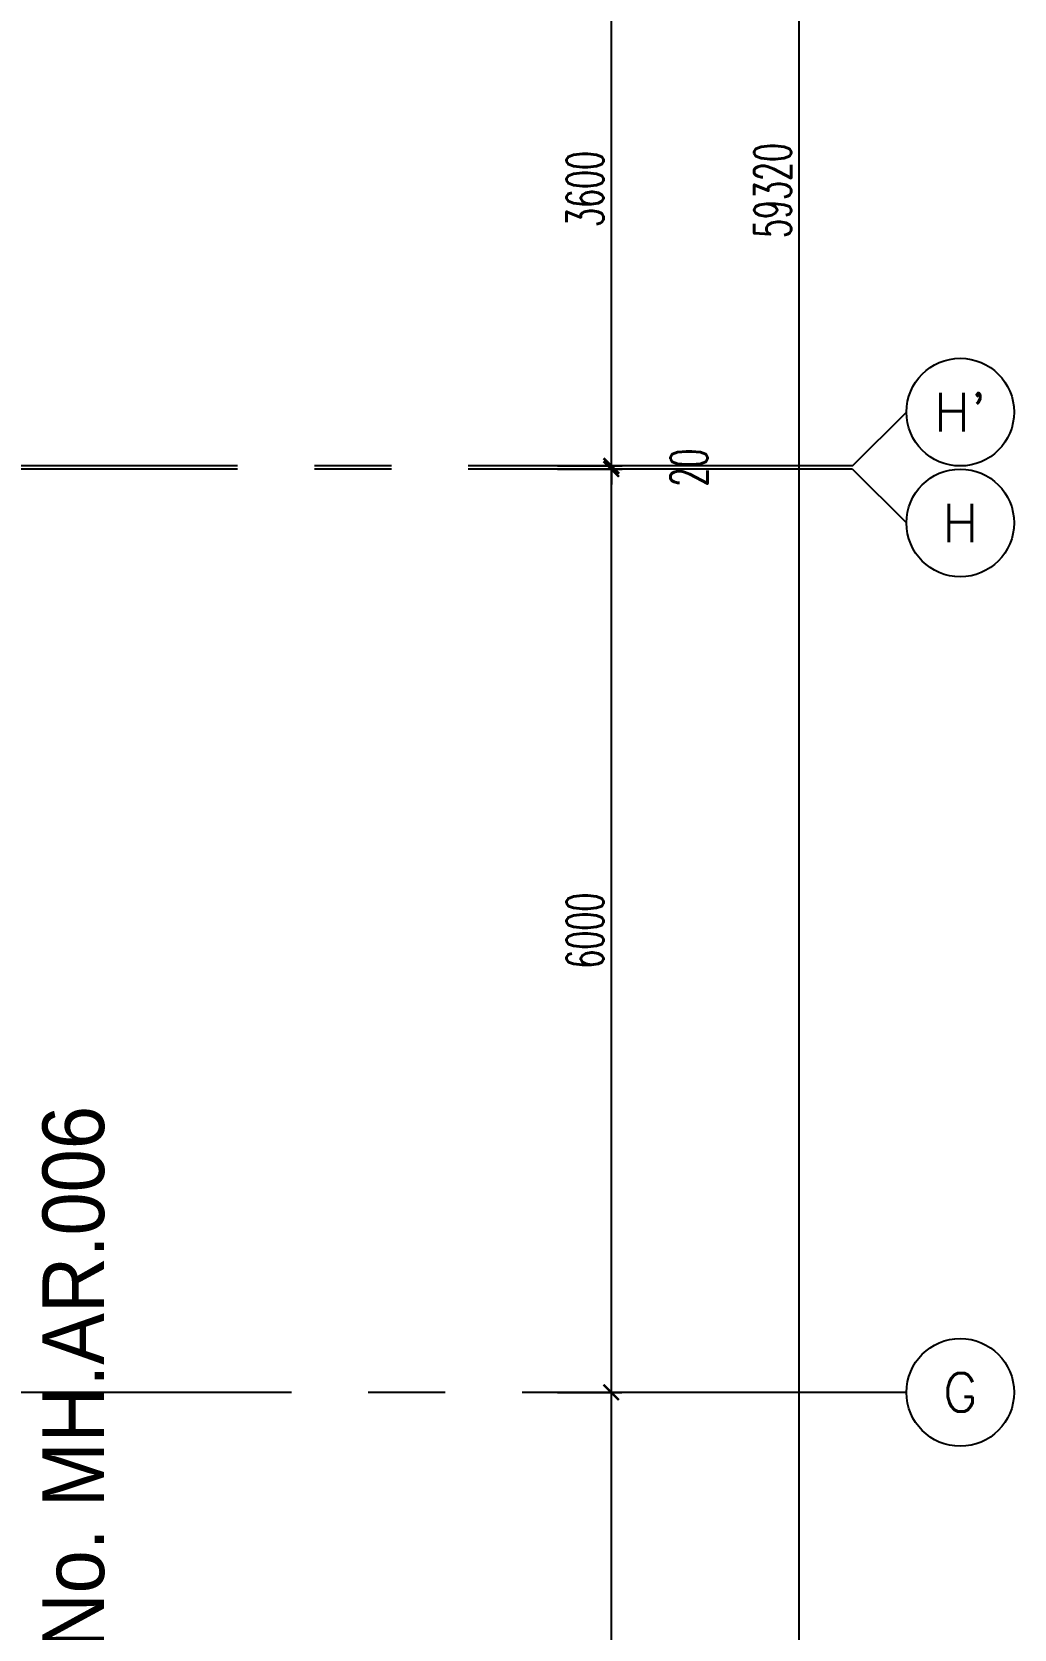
# Model space of a CAD drawing. Extents: x 275967.8 to 276060, y 57291.9 to 57371.4.
# Drawn here: x 276053.66 to 276060.05, y 57318.82 to 57329.2 of the extents above; entities that cross this region are included whole.
import ezdxf
from ezdxf.enums import TextEntityAlignment as Align

# ---------------------------------------------------------------- set-up
doc = ezdxf.new("R2010")
doc.units = 0
doc.header["$MEASUREMENT"] = 0
doc.header["$PDMODE"] = 34
doc.linetypes.add('CENTERX2', pattern=[4, 2.5, -0.5, 0.5, -0.5])
doc.layers.get('0').update_dxf_attribs({"linetype": 'CONTINUOUS'})
doc.layers.get('DEFPOINTS').update_dxf_attribs({"linetype": 'CONTINUOUS'})
for name, color, linetype in [('AX-CR', 2, 'CONTINUOUS'), ('AX-DIM', 4, 'CONTINUOUS'), ('AX-TXT', 2, 'CONTINUOUS'), ('AXES', 11, 'CENTERX2'), ('TXT1', 2, 'CONTINUOUS')]:
    doc.layers.add(name, color=color, linetype=linetype)
doc.styles.add('ROMANS', font='ROMANS.shx', dxfattribs={"width": 0.6})
doc.styles.add('TTXT', font='swisse.ttf', dxfattribs={"width": 0.6})
doc.dimstyles.new('STANDARD in', dxfattribs={"dimtxt": 0.24, "dimasz": 0.1, "dimexe": 0.07, "dimexo": 0.05, "dimgap": 0.05, "dimtad": 1, "dimdec": 0, "dimlfac": 1000, "dimzin": 0, "dimdsep": 46, "dimtxsty": 'ROMANS', "dimblk": 'ARCHTICK', "dimcen": 0.05, "dimdle": 0.05, "dimclrd": 4, "dimclre": 4, "dimclrt": 2, "dimadec": 0, "dimazin": 0, "dimtfac": 1, "dimtdec": 0, "dimtmove": 2, "dimatfit": 3, "dimfxl": 0, "dimtolj": 1, "dimtzin": 0, "dimarcsym": 0})

# ---------------------------------------------------------------- blocks, each defined once
blk = doc.blocks.new('_ARCHTICK')
at = {"color": 0, "linetype": 'ByBlock', "const_width": 0.15}
blk.add_lwpolyline([(-0.5, -0.5), (0.5, 0.5)], dxfattribs=at)
blk = doc.blocks.new('*D152')
at = {"layer": 'AX-DIM', "color": 4, "lineweight": -2, "ltscale": 0.3}
for p, q in [((276058.645, 57357.883), (276058.645, 57298.463)), ((276056.803, 57357.833), (276058.715, 57357.833)), ((276054.365, 57298.513), (276058.715, 57298.513))]:
    blk.add_line(p, q, dxfattribs=at)
at = {"layer": 'DEFPOINTS', "color": 0, "ltscale": 0.3}
for p in [(276056.753, 57357.833), (276054.315, 57298.513), (276058.645, 57298.513)]:
    blk.add_point(p, dxfattribs=at)
at = {"layer": 'AX-DIM', "color": 4, "lineweight": -2, "ltscale": 0.3, "xscale": 0.1, "yscale": 0.1, "zscale": 0.1}
for p, rotation in [((276058.645, 57357.833), 90), ((276058.645, 57298.513), 270)]:
    blk.add_blockref('_ARCHTICK', p, dxfattribs=dict(at, rotation=rotation))
at = {"layer": 'AX-DIM', "color": 2, "ltscale": 0.3, "insert": (276058.475, 57328.173), "char_height": 0.24, "attachment_point": 5, "rotation": 90, "style": 'ROMANS'}
blk.add_mtext('\\A1;59320', dxfattribs=at)
blk = doc.blocks.new('*D146')
at = {"layer": 'AX-DIM', "color": 4, "lineweight": -2, "ltscale": 0.3}
for p, q in [((276057.425, 57320.413), (276057.425, 57313.113)), ((276057.075, 57320.363), (276057.495, 57320.363)), ((276057.075, 57313.163), (276057.495, 57313.163))]:
    blk.add_line(p, q, dxfattribs=at)
at = {"layer": 'DEFPOINTS', "color": 0, "ltscale": 0.3}
for p in [(276057.025, 57320.363), (276057.025, 57313.163), (276057.425, 57313.163)]:
    blk.add_point(p, dxfattribs=at)
at = {"layer": 'AX-DIM', "color": 4, "lineweight": -2, "ltscale": 0.3, "xscale": 0.1, "yscale": 0.1, "zscale": 0.1}
for p, rotation in [((276057.425, 57320.363), 90), ((276057.425, 57313.163), 270)]:
    blk.add_blockref('_ARCHTICK', p, dxfattribs=dict(at, rotation=rotation))
at = {"layer": 'AX-DIM', "color": 2, "ltscale": 0.3, "insert": (276057.255, 57316.763), "char_height": 0.24, "attachment_point": 5, "rotation": 90, "style": 'ROMANS'}
blk.add_mtext('\\A1;7200', dxfattribs=at)
blk = doc.blocks.new('AXR')
at = {"layer": 'AX-CR'}
blk.add_circle((350, 0), 350, dxfattribs=at)
at = {"layer": 'AX-TXT', "style": 'ROMANS'}
blk.add_attdef('AX', text='', height=250, dxfattribs=at).set_placement((350, 0), align=Align.MIDDLE)
blk = doc.blocks.new('*D143')
at = {"layer": 'AX-DIM', "color": 4, "lineweight": -2, "ltscale": 0.3}
for p, q in [((276057.425, 57330.033), (276057.425, 57326.333)), ((276057.075, 57329.983), (276057.495, 57329.983)), ((276057.075, 57326.383), (276057.495, 57326.383))]:
    blk.add_line(p, q, dxfattribs=at)
at = {"layer": 'DEFPOINTS', "color": 0, "ltscale": 0.3}
for p in [(276057.025, 57329.983), (276057.025, 57326.383), (276057.425, 57326.383)]:
    blk.add_point(p, dxfattribs=at)
at = {"layer": 'AX-DIM', "color": 4, "lineweight": -2, "ltscale": 0.3, "xscale": 0.1, "yscale": 0.1, "zscale": 0.1}
for p, rotation in [((276057.425, 57329.983), 90), ((276057.425, 57326.383), 270)]:
    blk.add_blockref('_ARCHTICK', p, dxfattribs=dict(at, rotation=rotation))
at = {"layer": 'AX-DIM', "color": 2, "ltscale": 0.3, "insert": (276057.255, 57328.183), "char_height": 0.24, "attachment_point": 5, "rotation": 90, "style": 'ROMANS'}
blk.add_mtext('\\A1;3600', dxfattribs=at)
blk = doc.blocks.new('*D142')
at = {"layer": 'AX-DIM', "color": 4, "lineweight": -2, "ltscale": 0.3}
for p, q in [((276057.426, 57326.383), (276057.426, 57326.483)), ((276057.076, 57326.383), (276057.496, 57326.383)), ((276057.076, 57326.363), (276057.496, 57326.363)), ((276057.426, 57326.383), (276057.426, 57326.363)), ((276057.426, 57326.363), (276057.426, 57326.263))]:
    blk.add_line(p, q, dxfattribs=at)
at = {"layer": 'DEFPOINTS', "color": 0, "ltscale": 0.3}
for p in [(276057.026, 57326.383), (276057.026, 57326.363), (276057.426, 57326.363)]:
    blk.add_point(p, dxfattribs=at)
at = {"layer": 'AX-DIM', "color": 4, "lineweight": -2, "ltscale": 0.3, "xscale": 0.1, "yscale": 0.1, "zscale": 0.1}
for p, rotation in [((276057.426, 57326.383), 270), ((276057.426, 57326.363), 90)]:
    blk.add_blockref('_ARCHTICK', p, dxfattribs=dict(at, rotation=rotation))
at = {"layer": 'AX-DIM', "color": 2, "ltscale": 0.3, "insert": (276057.931, 57326.373), "char_height": 0.24, "attachment_point": 5, "rotation": 90, "style": 'ROMANS'}
blk.add_mtext('\\A1;20', dxfattribs=at)
blk = doc.blocks.new('*D141')
at = {"layer": 'AX-DIM', "color": 4, "lineweight": -2, "ltscale": 0.3}
for p, q in [((276057.425, 57326.413), (276057.425, 57320.313)), ((276057.075, 57326.363), (276057.495, 57326.363)), ((276057.075, 57320.363), (276057.495, 57320.363))]:
    blk.add_line(p, q, dxfattribs=at)
at = {"layer": 'DEFPOINTS', "color": 0, "ltscale": 0.3}
for p in [(276057.025, 57326.363), (276057.025, 57320.363), (276057.425, 57320.363)]:
    blk.add_point(p, dxfattribs=at)
at = {"layer": 'AX-DIM', "color": 4, "lineweight": -2, "ltscale": 0.3, "xscale": 0.1, "yscale": 0.1, "zscale": 0.1}
for p, rotation in [((276057.425, 57326.363), 90), ((276057.425, 57320.363), 270)]:
    blk.add_blockref('_ARCHTICK', p, dxfattribs=dict(at, rotation=rotation))
at = {"layer": 'AX-DIM', "color": 2, "ltscale": 0.3, "insert": (276057.255, 57323.363), "char_height": 0.24, "attachment_point": 5, "rotation": 90, "style": 'ROMANS'}
blk.add_mtext('\\A1;6000', dxfattribs=at)

msp = doc.modelspace()

# ---------------------------------------------------------------- linework, layer by layer
at = {"layer": 'AXES'}
for p, q in [((276058.9951, 57326.3829), (276059.3451, 57326.7329)), ((276058.9951, 57326.3829), (276041.9755, 57326.3829)), ((276058.9951, 57326.3629), (276041.9755, 57326.3629)), ((276058.9951, 57326.3629), (276059.3451, 57326.0129)), ((276059.3451, 57320.3629), (276052.5255, 57320.3629))]:
    msp.add_line(p, q, dxfattribs=at)

# ---------------------------------------------------------------- block references
at = {"layer": 'AXES', "xscale": 0.001, "yscale": 0.001, "zscale": 0.001}
for p, values in [((276059.3451, 57326.7329), {'AX': "H'"}), ((276059.3451, 57326.0129), {'AX': 'H'}), ((276059.3451, 57320.3629), {'AX': 'G'})]:
    msp.add_blockref('AXR', p, dxfattribs=at).add_auto_attribs(values)

# ---------------------------------------------------------------- texts
at = {"layer": 'TXT1', "color": 6, "style": 'TTXT', "width": 0.9}
msp.add_text('MATCH LINE CONTINUATION SHEET No. MH.AR.006', height=0.401182, rotation=90, dxfattribs=at).set_placement((276054.1273, 57309.6977))

# ---------------------------------------------------------------- dimensions: what is measured, and where the dimension line sits
at = {"layer": 'AX-DIM'}
for base, p1, p2, picture, middle in [((276058.6451, 57298.5129), (276056.7529, 57357.8329), (276054.3153, 57298.5129), '*D152', (276058.4751, 57328.1729)), ((276057.4253, 57326.3829), (276057.0253, 57329.9829), (276057.0253, 57326.3829), '*D143', (276057.2553, 57328.1829)), ((276057.4262, 57326.3629), (276057.0262, 57326.3829), (276057.0262, 57326.3629), '*D142', (276057.9312, 57326.3729)), ((276057.4253, 57320.3629), (276057.0253, 57326.3629), (276057.0253, 57320.3629), '*D141', (276057.2553, 57323.3629)), ((276057.4253, 57313.1629), (276057.0253, 57320.3629), (276057.0253, 57313.1629), '*D146', (276057.2553, 57316.7629))]:
    dim = msp.add_linear_dim(base=base, p1=p1, p2=p2, angle=270, dimstyle='STANDARD in', dxfattribs=at)
    dim.commit()
    dim.dimension.update_dxf_attribs({"geometry": picture, "text_midpoint": middle})

doc.saveas('drawing.dxf')
